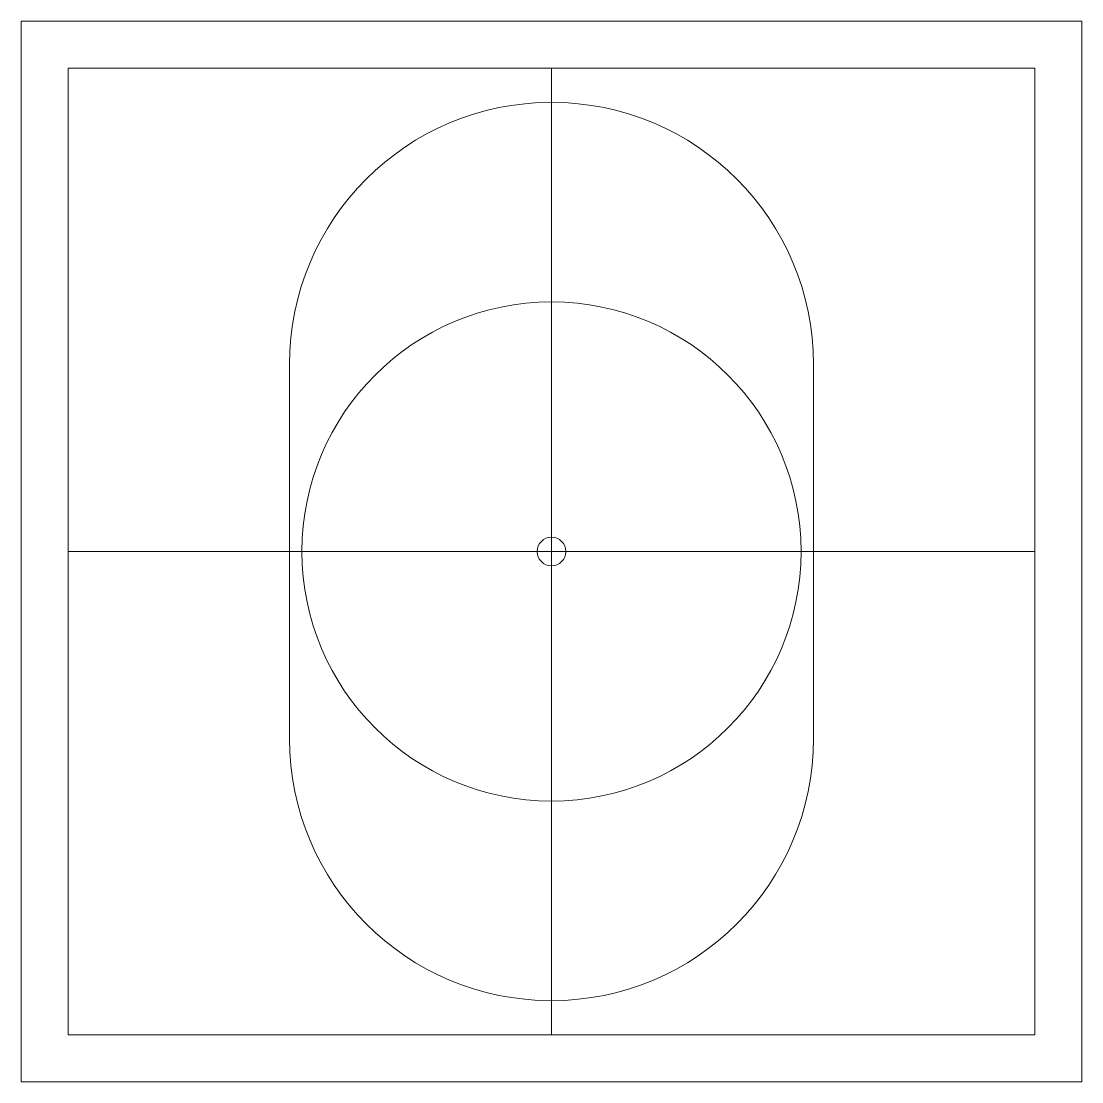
# Model space of a CAD drawing. Extents: x -0.38 to 8.12, y -0.38 to 8.12.
import ezdxf

# ---------------------------------------------------------------- set-up
doc = ezdxf.new("R2010")
doc.units = 0
doc.header["$MEASUREMENT"] = 0
doc.layers.add('holes', color=1, linetype='Continuous')
doc.layers.add('outline', color=3, linetype='Continuous')

msp = doc.modelspace()

# ---------------------------------------------------------------- linework, layer by layer
at = {"linetype": 'Continuous', "lineweight": 0, "flags": 128}
msp.add_lwpolyline([(-0.375, -0.375), (8.125, -0.375), (8.125, 8.125), (-0.375, 8.125)], close=True, dxfattribs=at)
for points in [[(3.875, 7.75), (3.875, 0)], [(0, 3.875), (7.75, 3.875)], [(3.875, 3.25), (3.875, 3.4872)]]:
    msp.add_lwpolyline(points, dxfattribs=at)
at = {"linetype": 'Continuous', "lineweight": 0}
for radius in [2, 0.1149]:
    msp.add_circle((3.875, 3.875), radius, dxfattribs=at)
at = {"layer": 'holes', "linetype": 'Continuous', "lineweight": 0, "flags": 128}
msp.add_lwpolyline([(1.775, 3.875), (1.775, 2.375, 1), (5.975, 2.375), (5.975, 3.875), (5.975, 5.375, 1), (1.775, 5.375)], format="xyb", close=True, dxfattribs=at)
at = {"layer": 'outline', "linetype": 'Continuous', "lineweight": 0, "flags": 128}
msp.add_lwpolyline([(0, 0), (7.75, 0), (7.75, 7.75), (0, 7.75)], close=True, dxfattribs=at)

doc.saveas('drawing.dxf')
